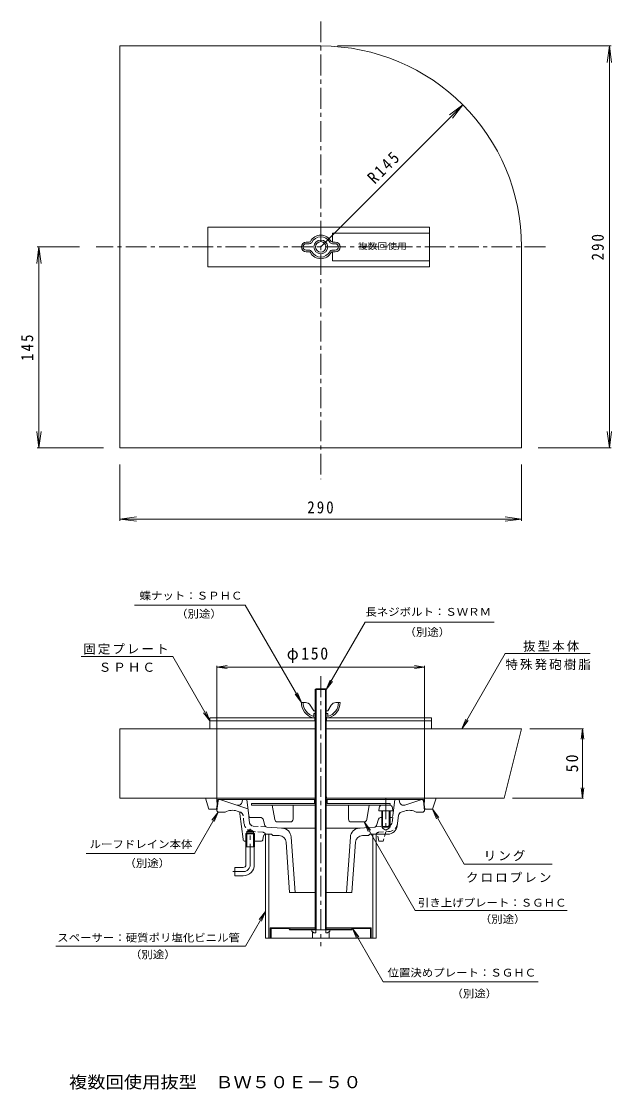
# Model space of a CAD drawing. Units: millimetres, scale not verified. Extents: x -216 to 210, y -405 to 366.
import ezdxf
from ezdxf.enums import TextEntityAlignment as Align

# ---------------------------------------------------------------- set-up
doc = ezdxf.new("R2010")
doc.units = ezdxf.units.MM
doc.header["$LTSCALE"] = 3
doc.linetypes.add('CHAIN1', pattern=[8, 5, -1, 1, -1])
doc.linetypes.add('DASHED1', pattern=[1.8, 1.2, -0.6])
for name, color, linetype, lineweight in [('0-0_通り芯', 3, 'Continuous', 9), ('0-1_躯体', 4, 'Continuous', 9), ('0-3_建具', 6, 'Continuous', 9), ('0-4_その他', 6, 'Continuous', 9), ('0-5_寸法', 7, 'Continuous', 9), ('0-8_041', 4, 'Continuous', 9), ('0-9_051', 3, 'Continuous', 9), ('0-B_062', 2, 'Continuous', 9), ('0-C_084', 2, 'Continuous', 9), ('0-D_087', 2, 'Continuous', 9), ('0-F_092', 7, 'Continuous', 9)]:
    doc.layers.add(name, color=color, linetype=linetype, lineweight=lineweight)
doc.layers.add('F-4_F-4ﾚｲﾔ', color=2, linetype='Continuous')
doc.styles.add('ＭＳ ゴシック', font='')
doc.styles.get('ＭＳ ゴシック').set_extended_font_data('MS Gothic')

msp = doc.modelspace()

# ---------------------------------------------------------------- linework, layer by layer
at = {"layer": '0-0_通り芯', "linetype": 'CHAIN1'}
for p, q in [((-0.103, -106.208), (-0.103, -301.066)), ((-51.102, -242.217), (-51.102, -216.217)), ((-56.103, -247.217), (-63.525, -247.217))]:
    msp.add_line(p, q, dxfattribs=at)
at = {"layer": '0-0_通り芯'}
for p, q in [((-74.212, -196.093), (-75.102, -203.217)), ((-73.22, -195.217), (-4.103, -195.217)), ((-52.792, -201.816), (-73.103, -195.217)), ((-56.945, -196.94), (-56.602, -195.217)), ((-52.168, -206.899), (-53.602, -195.217)), ((3.897, -195.217), (73.015, -195.217)), ((51.963, -206.899), (53.398, -195.217)), ((56.74, -196.94), (56.398, -195.217)), ((60.609, -199.209), (72.897, -195.217)), ((74.007, -196.093), (74.898, -203.217)), ((-74.102, -204.217), (-75.102, -203.217)), ((-74.102, -204.217), (-69.102, -204.217)), ((-59.82, -203.738), (-60.583, -203.49)), ((-56.259, -223.893), (-58.452, -205.405)), ((55.113, -214.07), (56.014, -206.73)), ((58.065, -204.242), (60.378, -203.491)), ((73.898, -204.217), (68.897, -204.217)), ((73.898, -204.217), (74.898, -203.217)), ((-43.221, -208.217), (-50.679, -208.217)), ((-41.784, -209.289), (-40.399, -213.947)), ((-39.066, -215.016), (-27.949, -215.793)), ((-4.103, -215.776), (-28.438, -215.776)), ((28.233, -215.776), (3.897, -215.776)), ((27.744, -215.793), (38.861, -215.016)), ((41.579, -209.289), (40.194, -213.947)), ((43.016, -208.217), (44.398, -208.217)), ((43.897, -214.717), (43.897, -215.217)), ((49.897, -215.217), (43.897, -215.217)), ((44.398, -215.217), (44.398, -215.908)), ((49.397, -208.217), (50.474, -208.217)), ((49.397, -215.217), (49.397, -215.908)), ((49.897, -214.717), (49.897, -215.217)), ((-53.463, -219.217), (-54.277, -220.017)), ((-47.927, -220.017), (-54.277, -220.017)), ((-54.277, -229.217), (-54.277, -220.017)), ((-53.463, -218.217), (-51.102, -216.854)), ((-53.463, -229.217), (-53.463, -218.217)), ((-48.742, -218.217), (-53.463, -218.217)), ((-48.742, -219.217), (-53.463, -219.217)), ((-48.742, -218.217), (-51.102, -216.854)), ((-48.742, -229.217), (-48.742, -218.217)), ((-47.927, -220.017), (-48.742, -219.217)), ((-47.927, -229.217), (-47.927, -220.017)), ((-41.344, -221.422), (-41.861, -224.011)), ((-39.873, -220.217), (-35.602, -220.217)), ((-34.602, -221.217), (-35.602, -220.217)), ((-30.187, -221.217), (-34.602, -221.217)), ((-21.455, -222.277), (-18.603, -262.217)), ((21.25, -222.277), (18.398, -262.217)), ((29.982, -221.217), (34.398, -221.217)), ((34.398, -221.217), (35.398, -220.217)), ((48.165, -220.217), (35.398, -220.217)), ((44.398, -215.908), (46.897, -217.351)), ((49.397, -215.908), (46.897, -217.351)), ((-54.77, -225.217), (-53.463, -225.217)), ((-47.927, -229.217), (-54.277, -229.217)), ((-54.102, -242.217), (-54.102, -229.217)), ((-48.742, -225.217), (-43.332, -225.217)), ((-48.102, -242.217), (-48.102, -229.217)), ((-25.199, -225.86), (-22.603, -262.217)), ((24.994, -225.86), (22.398, -262.217)), ((-62.102, -244.217), (-62.102, -250.217)), ((-56.102, -244.217), (-62.102, -244.217)), ((-56.102, -250.217), (-62.102, -250.217)), ((-22.603, -262.217), (-4.103, -262.217)), ((3.897, -262.217), (22.398, -262.217))]:
    msp.add_line(p, q, dxfattribs=at)
at = {"layer": '0-0_通り芯', "linetype": 'DASHED1'}
for p, q in [((-58.27, -204.242), (-59.82, -203.738)), ((-55.548, -212.195), (-56.219, -206.73)), ((-51.578, -211.707), (-52.168, -206.899)), ((51.373, -211.707), (51.963, -206.899)), ((-48.809, -214.334), (-39.066, -215.016)), ((48.604, -214.334), (38.861, -215.016)), ((-41.868, -218.829), (-49.088, -218.324)), ((41.898, -225.217), (40.898, -220.217)), ((41.664, -218.829), (48.883, -218.324)), ((46.897, -218.463), (44.898, -225.217)), ((41.898, -225.217), (44.898, -225.217))]:
    msp.add_line(p, q, dxfattribs=at)
at = {"layer": '0-0_通り芯'}
for centre, radius, start, end in [((-73.22, -196.217), 1, 90, 172.87573), ((-59.887, -196.356), 3, 251.99948, 348.76921), ((59.682, -196.356), 3, 191.23079, 288.00052), ((73.015, -196.217), 1, 7.12427, 90), ((-63.982, -213.952), 11, 72.00023, 117.74338), ((-60.438, -205.64), 2, 6.76268, 71.99925), ((-50.679, -206.717), 1.5, 187.00027, 270), ((50.474, -206.717), 1.5, 270, 352.99973), ((58.992, -207.095), 3, 108.00021, 172.99983), ((63.777, -213.952), 11, 62.25661, 108.00055), ((-43.221, -209.717), 1.5, 16.55908, 90), ((-38.961, -213.519), 1.5, 196.5591, 266.00064), ((-28.438, -222.776), 7, 4.0856, 86.00008), ((28.233, -222.776), 7, 94.00021, 175.9144), ((38.756, -213.519), 1.5, 273.99936, 343.4409), ((43.016, -209.717), 1.5, 90, 163.4409), ((48.165, -213.217), 7, 270, 352.99948), ((-39.873, -221.717), 1.5, 90, 168.68988), ((-30.187, -226.217), 5, 4.08566, 90), ((29.982, -226.217), 5, 90, 175.91434), ((-54.77, -223.717), 1.5, 186.76259, 270), ((-43.332, -223.717), 1.5, 270, 348.6897), ((-56.102, -242.217), 2, 270, 0), ((-56.102, -242.217), 8, 270, 0)]:
    msp.add_arc(centre, radius, start, end, dxfattribs=at)
at = {"layer": '0-0_通り芯', "linetype": 'DASHED1'}
for centre, radius, start, end in [((-59.197, -207.095), 3, 7.00017, 71.99979), ((-48.6, -211.341), 7, 187.00017, 265.99974), ((-48.6, -211.341), 3, 187.00017, 265.99974), ((48.395, -211.341), 3, 274.00026, 352.99983), ((48.395, -211.341), 7, 274.00026, 352.99983), ((-42.008, -220.824), 2, 17.68864, 86.00017), ((41.803, -220.824), 2, 93.99983, 162.31136)]:
    msp.add_arc(centre, radius, start, end, dxfattribs=at)
at = {"layer": '0-0_通り芯', "linetype": 'CHAIN1'}
msp.add_arc((-56.103, -242.217), 5, 270, 0, dxfattribs=at)
at = {"layer": '0-1_躯体', "linetype": 'CHAIN1'}
for p, q in [((-0.103, 366.295), (-0.103, 35.878)), ((162.1, 203.54), (-162.306, 203.54))]:
    msp.add_line(p, q, dxfattribs=at)
at = {"layer": '0-1_躯体'}
for p, q in [((-145.103, 58.54), (-145.103, 348.54)), ((-0.103, 348.54), (-145.103, 348.54)), ((144.897, 203.54), (144.897, 58.54)), ((144.897, 58.54), (-145.103, 58.54)), ((-145.103, -144.217), (-145.103, -194.217)), ((-4.103, -144.217), (-145.103, -144.217)), ((144.897, -144.217), (3.897, -144.217)), ((144.897, -144.217), (132.397, -194.217)), ((-4.103, -194.217), (-145.103, -194.217)), ((132.397, -194.217), (3.897, -194.217))]:
    msp.add_line(p, q, dxfattribs=at)
msp.add_arc((-0.103, 203.54), 145, 0, 90, dxfattribs=at)
at = {"layer": '0-3_建具'}
for p, q in [((-83.352, -194.217), (-80.853, -202.217)), ((-4.103, -194.217), (-83.352, -194.217)), ((-75.353, -202.217), (-74.352, -195.217)), ((-4.103, -195.217), (-74.352, -195.217)), ((-4.202, -193.217), (-4.202, -194.217)), ((83.148, -194.217), (3.897, -194.217)), ((74.147, -195.217), (3.897, -195.217)), ((3.998, -193.217), (3.998, -194.217)), ((83.148, -194.217), (80.648, -202.217)), ((-80.853, -202.217), (-75.353, -202.217))]:
    msp.add_line(p, q, dxfattribs=at)
at = {"layer": '0-3_建具', "color": 4}
for p, q in [((-40.102, -220.217), (-40.102, -295.217)), ((-37.602, -220.217), (-37.602, -295.217)), ((37.398, -220.217), (37.398, -295.217)), ((39.897, -220.217), (39.897, -295.217)), ((-40.102, -295.217), (39.897, -295.217))]:
    msp.add_line(p, q, dxfattribs=at)
at = {"layer": '0-3_建具'}
msp.add_lwpolyline([(80.648, -202.217), (75.148, -202.217), (74.147, -195.217)], dxfattribs=at)
at = {"layer": '0-4_その他'}
for p, q in [((78.409, 217.84), (-81.59, 217.84)), ((-81.59, 189.24), (-81.59, 217.84)), ((78.409, 189.24), (78.409, 217.84)), ((78.409, 189.24), (-81.59, 189.24)), ((-80.103, -144.216), (-80.103, -136.216)), ((-80.103, -136.216), (-4.103, -136.216)), ((-80.103, -138.516), (-4.103, -138.516)), ((-4.353, -138.516), (-4.353, -136.216)), ((3.897, -136.216), (79.897, -136.216)), ((3.897, -138.516), (79.897, -138.516)), ((4.147, -138.516), (4.147, -136.216)), ((79.897, -144.216), (79.897, -136.216)), ((-80.103, -144.216), (-4.103, -144.216)), ((3.897, -144.216), (79.897, -144.216))]:
    msp.add_line(p, q, dxfattribs=at)
at = {"layer": '0-4_その他', "color": 7}
for p, q in [((-75.102, -99.558), (-67.667, -98.579)), ((-75.102, -98.658), (-75.102, -197.217)), ((-75.102, -99.558), (74.898, -99.558)), ((-75.102, -99.558), (-67.667, -100.537)), ((74.898, -99.558), (67.462, -98.579)), ((74.898, -99.558), (67.462, -100.537)), ((74.898, -98.658), (74.898, -197.217)), ((189.724, -144.217), (150.897, -144.217)), ((188.824, -144.217), (187.845, -151.652)), ((188.824, -194.217), (188.824, -144.217)), ((188.824, -144.217), (189.803, -151.652)), ((188.824, -194.217), (187.845, -186.781)), ((188.824, -194.217), (189.803, -186.781)), ((189.724, -194.217), (138.397, -194.217))]:
    msp.add_line(p, q, dxfattribs=at)
at = {"layer": '0-5_寸法'}
for p, q in [((-54.633, -55.016), (-134.707, -55.016)), ((-14.103, -125.216), (-54.633, -55.016)), ((-107.033, -91.872), (-173.187, -91.872)), ((-80.103, -138.516), (-107.033, -91.872)), ((101.709, -144.217), (133.122, -89.808)), ((133.122, -89.808), (194.442, -89.808)), ((3.897, -115.893), (6.767, -108.964)), ((3.897, -115.893), (8.463, -109.943)), ((-14.103, -125.216), (-18.668, -119.266)), ((-14.103, -125.216), (-16.973, -118.287)), ((-80.103, -138.516), (-84.668, -132.566)), ((-80.103, -138.516), (-82.973, -131.587)), ((101.709, -144.217), (104.579, -137.287)), ((101.709, -144.217), (106.275, -138.266)), ((-74.102, -204.217), (-91.397, -234.172)), ((-74.102, -204.217), (-78.668, -210.167)), ((-74.102, -204.217), (-76.972, -211.146)), ((80.648, -202.217), (83.518, -209.146)), ((80.648, -202.217), (85.213, -208.167)), ((31.203, -211.317), (34.073, -218.246)), ((31.203, -211.317), (35.769, -217.267)), ((31.203, -211.317), (68.112, -275.245)), ((-91.397, -234.172), (-169.629, -234.172)), ((-40.102, -275.906), (-54.536, -300.906)), ((-40.102, -275.906), (-44.668, -281.856)), ((-40.102, -275.906), (-42.973, -282.835)), ((68.112, -275.245), (177.874, -275.245)), ((22.917, -288.317), (27.483, -294.267)), ((22.917, -288.317), (25.787, -295.246)), ((22.917, -288.317), (45.048, -326.649)), ((-54.536, -300.906), (-191.488, -300.906)), ((156.86, -326.649), (45.048, -326.649))]:
    msp.add_line(p, q, dxfattribs=at)
for points in [[(3.897, -115.893), (32.008, -67.203), (125.074, -67.203)], [(80.648, -202.217), (103.554, -241.893), (167.075, -241.893)]]:
    msp.add_lwpolyline(points, dxfattribs=at)
at = {"layer": '0-8_041', "color": 6}
for p, q in [((-3.426, -115.216), (-3.426, -289.217)), ((3.221, -115.216), (3.221, -289.217)), ((-4.103, -115.893), (-4.103, -289.217)), ((3.897, -115.893), (3.897, -289.217))]:
    msp.add_line(p, q, dxfattribs=at)
at = {"layer": '0-8_041'}
for p, q in [((44.071, -199.317), (49.724, -199.317)), ((42.079, -201.142), (41.898, -203.217)), ((41.898, -203.217), (51.897, -203.217)), ((43.897, -203.217), (43.897, -214.717)), ((44.398, -203.217), (44.398, -215.217)), ((49.397, -203.217), (49.397, -215.217)), ((49.897, -203.217), (49.897, -214.717)), ((51.716, -201.142), (51.897, -203.217)), ((44.398, -215.217), (43.897, -214.717)), ((43.897, -214.717), (49.898, -214.717)), ((44.398, -215.217), (49.397, -215.217)), ((49.898, -214.717), (49.397, -215.217))]:
    msp.add_line(p, q, dxfattribs=at)
at = {"layer": '0-8_041', "linetype": 'CHAIN1'}
msp.add_line((46.897, -194.311), (46.897, -216.941), dxfattribs=at)
at = {"layer": '0-8_041', "color": 6}
msp.add_lwpolyline([(3.897, -115.893), (-4.103, -115.893), (-3.426, -115.216), (3.221, -115.216)], close=True, dxfattribs=at)
at = {"layer": '0-8_041'}
for centre, start, end in [((44.071, -201.317), 90, 174.99998), ((49.724, -201.317), 5.00002, 90)]:
    msp.add_arc(centre, 2, start, end, dxfattribs=at)
at = {"layer": '0-9_051'}
for p, q in [((-36.603, -287.717), (-36.603, -295.217)), ((-4.102, -287.717), (-36.603, -287.717)), ((-36.003, -288.317), (-36.003, -295.217)), ((-36.003, -288.317), (-23.122, -288.317)), ((-22.603, -289.217), (-23.122, -288.317)), ((-22.256, -288.617), (-22.776, -287.717)), ((-22.603, -289.217), (22.398, -289.217)), ((-22.256, -288.617), (-4.102, -288.617)), ((-18.102, -289.217), (-18.102, -288.617)), ((-14.102, -289.217), (-14.102, -288.617)), ((-4.603, -289.217), (-4.603, -288.617)), ((36.397, -287.717), (3.898, -287.717)), ((3.898, -288.617), (22.051, -288.617)), ((4.398, -289.217), (4.398, -288.617)), ((13.897, -289.217), (13.897, -288.617)), ((17.897, -289.217), (17.897, -288.617)), ((22.051, -288.617), (22.571, -287.717)), ((35.798, -288.317), (35.798, -295.217)), ((36.397, -287.717), (36.397, -295.217)), ((-36.603, -295.217), (-36.003, -295.217)), ((36.397, -295.217), (35.798, -295.217))]:
    msp.add_line(p, q, dxfattribs=at)
at = {"layer": '0-9_051', "color": 2}
for p, q in [((-6.602, -290.217), (-6.602, -289.217)), ((-6.602, -289.217), (6.398, -289.217)), ((-5.052, -291.482), (-6.602, -290.217)), ((4.847, -291.482), (6.398, -290.217)), ((5.897, -295.217), (5.897, -290.625)), ((6.398, -290.217), (6.398, -289.217))]:
    msp.add_line(p, q, dxfattribs=at)
for points in [[(5.897, -295.217), (-6.102, -295.217), (-6.102, -290.625)], [(-5.052, -291.482), (-3.708, -291.482), (-3.708, -289.217)], [(4.847, -291.482), (3.503, -291.482), (3.503, -289.217)]]:
    msp.add_lwpolyline(points, dxfattribs=at)
at = {"layer": '0-9_051'}
msp.add_lwpolyline([(22.398, -289.217), (22.917, -288.317), (35.798, -288.317)], dxfattribs=at)
at = {"layer": '0-B_062'}
for p, q in [((-8.576, 207.04), (-10.603, 207.04)), ((-8.576, 205.84), (-10.603, 205.84)), ((-10.603, 201.24), (-8.576, 201.24)), ((8.371, 207.04), (10.397, 207.04)), ((8.371, 205.84), (10.397, 205.84)), ((10.397, 201.24), (8.371, 201.24)), ((-10.603, 200.04), (-8.576, 200.04)), ((10.397, 200.04), (8.371, 200.04)), ((-11.091, -125.216), (-14.103, -125.216)), ((-7.707, -127.084), (-5.103, -131.216)), ((7.501, -127.084), (4.897, -131.216)), ((10.885, -125.216), (13.897, -125.216)), ((-4.103, -136.216), (-5.903, -136.216)), ((-5.103, -131.216), (-4.103, -131.216)), ((-5.103, -133.116), (-5.103, -135.016)), ((-5.103, -133.116), (-3.426, -133.116)), ((3.221, -133.116), (4.897, -133.116)), ((3.897, -131.216), (4.897, -131.216)), ((5.697, -136.216), (3.897, -136.216)), ((4.897, -133.116), (4.897, -135.016))]:
    msp.add_line(p, q, dxfattribs=at)
for radius in [5, 3.8]:
    msp.add_circle((-0.103, 203.54), radius, dxfattribs=at)
for centre, radius, start, end in [((-0.103, 203.54), 8.5, 28.02754, 151.97244), ((-0.103, 203.54), 7.3, 28.02754, 153.56662), ((-10.603, 203.54), 3.5, 90, 270), ((-10.603, 203.54), 2.3, 90, 270), ((-8.576, 208.24), 1.2, 270, 323.96806), ((-8.576, 208.24), 2.4, 270, 323.96806), ((-8.576, 198.84), 2.4, 32.02982, 90), ((8.371, 208.24), 2.4, 212.0298, 270), ((8.371, 198.84), 2.4, 90, 147.97018), ((8.371, 208.24), 1.2, 216.03194, 270), ((10.397, 203.54), 3.5, 270, 90), ((10.397, 203.54), 2.3, 270, 90), ((-8.576, 198.84), 1.2, 36.03194, 90), ((-0.103, 203.54), 8.5, 208.02756, 331.97244), ((-0.103, 203.54), 7.3, 208.02756, 331.97244), ((8.371, 198.84), 1.2, 90, 143.96806), ((-2.578, -125.182), 11.525, 180.17361, 253.23207), ((-2.578, -125.182), 10.325, 180.17361, 255.40904), ((-11.091, -129.216), 4, 32.21649, 90), ((2.372, -125.182), 10.325, 284.59094, 359.82637), ((2.372, -125.182), 11.525, 286.76791, 359.82637), ((10.885, -129.216), 4, 90, 147.78351), ((-5.303, -135.016), 0.2, 308.26572, 0), ((-5.103, -135.016), 1.2, 270, 326.44362), ((4.897, -135.016), 1.2, 213.5567, 270), ((5.097, -135.016), 0.2, 180, 231.73428)]:
    msp.add_arc(centre, radius, start, end, dxfattribs=at)
at = {"layer": '0-C_084'}
for p, q in [((-50.103, -198.117), (-50.103, -199.317)), ((-5.103, -198.117), (-50.103, -198.117)), ((-4.103, -199.317), (-50.103, -199.317)), ((-33.381, -209.646), (-35.103, -199.317)), ((-20.103, -209.317), (-20.103, -199.317)), ((-4.603, -197.617), (-4.603, -195.617)), ((-3.426, -195.617), (-4.603, -195.617)), ((-4.103, -195.617), (-4.103, -198.991)), ((4.397, -195.617), (3.221, -195.617)), ((3.897, -195.617), (3.897, -198.991)), ((49.897, -199.317), (3.897, -199.317)), ((4.397, -197.617), (4.397, -195.617)), ((4.897, -198.117), (49.897, -198.117)), ((19.897, -209.317), (19.897, -199.317)), ((33.176, -209.646), (34.897, -199.317)), ((49.897, -199.317), (49.897, -198.117)), ((-31.408, -211.317), (-22.103, -211.317)), ((31.203, -211.317), (21.897, -211.317))]:
    msp.add_line(p, q, dxfattribs=at)
for centre, radius, start, end in [((-5.103, -197.617), 0.5, 270, 0), ((-5.103, -197.617), 1.7, 270, 350.47098), ((4.897, -197.617), 1.7, 189.53619, 270), ((4.897, -197.617), 0.5, 180, 270), ((-31.408, -209.317), 2, 189.46281, 270), ((-22.103, -209.317), 2, 270, 0), ((21.897, -209.317), 2, 180, 270), ((31.203, -209.317), 2, 270, 350.53719)]:
    msp.add_arc(centre, radius, start, end, dxfattribs=at)
at = {"layer": '0-D_087'}
for p, q in [((8.41, 207.04), (8.41, 213.54)), ((78.409, 213.54), (8.41, 213.54)), ((8.41, 193.54), (8.41, 200.04)), ((78.409, 193.54), (8.41, 193.54))]:
    msp.add_line(p, q, dxfattribs=at)
at = {"layer": '0-F_092'}
for p, q in [((11.897, 348.54), (209.567, 348.54)), ((208.367, 348.54), (206.801, 336.643)), ((208.367, 58.54), (208.367, 348.54)), ((208.367, 348.54), (209.933, 336.643)), ((102.428, 306.071), (92.907, 298.766)), ((-203.622, 203.54), (-205.188, 191.643)), ((-174.306, 203.54), (-204.822, 203.54)), ((-203.622, 58.54), (-203.622, 203.54)), ((-203.622, 203.54), (-202.056, 191.643)), ((-203.622, 58.54), (-205.188, 70.438)), ((-203.622, 58.54), (-202.056, 70.438)), ((208.367, 58.54), (206.801, 70.438)), ((208.367, 58.54), (209.933, 70.438)), ((-157.103, 58.54), (-204.822, 58.54)), ((156.897, 58.54), (209.567, 58.54)), ((-145.103, 46.54), (-145.103, 5.937)), ((144.897, 46.54), (144.897, 5.937)), ((-145.103, 7.137), (-133.205, 8.703)), ((144.897, 7.137), (133, 8.703)), ((-145.103, 7.137), (144.897, 7.137)), ((-145.103, 7.137), (-133.205, 5.571)), ((144.897, 7.137), (133, 5.571))]:
    msp.add_line(p, q, dxfattribs=at)
msp.add_lwpolyline([(-0.103, 203.54), (102.428, 306.071), (95.123, 296.55)], dxfattribs=at)

# ---------------------------------------------------------------- texts
at = {"layer": '0-4_その他', "color": 2, "insert": (-24.686, -96.558), "char_height": 8.798, "attachment_point": 7, "style": 'ＭＳ ゴシック'}
msp.add_mtext('\\T1.21;\\W0.95;φ150', dxfattribs=at)
at = {"layer": '0-4_その他', "color": 2, "insert": (185.824, -175.592), "char_height": 8.798, "attachment_point": 7, "rotation": 90, "style": 'ＭＳ ゴシック'}
msp.add_mtext('\\T1.27;\\W0.95;50', dxfattribs=at)
at = {"layer": '0-5_寸法', "color": 6, "style": 'ＭＳ ゴシック', "width": 1.1}
for s, p in [('蝶ナット：ＳＰＨＣ', (-130.946, -52.532)), ('（別途）', (-104.584, -65.64)), ('長ネジボルト：ＳＷＲＭ', (32.094, -64.238)), ('（別途）', (60.304, -78.807)), ('ルーフドレイン本体', (-167.06, -231.87)), ('（別途）', (-141.889, -245.574)), ('引き上げプレート：ＳＧＨＣ', (70.081, -274.095)), ('（別途）', (114.706, -285.908)), ('スペーサー：硬質ポリ塩化ビニル管', (-190.457, -299.331)), ('（別途）', (-137.88, -311.457)), ('位置決めプレート：ＳＧＨＣ', (48.106, -324.557)), ('（別途）', (94.258, -339.647))]:
    msp.add_text(s, height=5.499, dxfattribs=at).set_placement(p, align=Align.BOTTOM_LEFT)
at = {"layer": '0-5_寸法', "char_height": 6.598, "attachment_point": 7, "style": 'ＭＳ ゴシック'}
for s, insert in [('\\T1.17;固定プレート', (-171.646, -90.576)), ('\\T1.17;抜型本体', (145.928, -88.558)), ('\\T1.17;ＳＰＨＣ', (-160.428, -103.133)), ('\\T1.17;特殊発砲樹脂', (133.228, -101.774)), ('\\T1.17;リング', (117.518, -239.62)), ('\\T1.17;クロロプレン', (104.747, -255.111))]:
    msp.add_mtext(s, dxfattribs=dict(at, insert=insert))
at = {"layer": '0-D_087', "color": 6, "style": 'ＭＳ ゴシック', "width": 1.15}
msp.add_text('複数回使用', height=4.399, dxfattribs=at).set_placement((26.609, 200.54), align=Align.BOTTOM_LEFT)
at = {"layer": '0-F_092', "color": 2, "char_height": 8.798, "attachment_point": 7, "style": 'ＭＳ ゴシック'}
for s, insert, rotation in [('\\T1.28;\\W0.9;R145', (39.053, 248.353), 45), ('\\T1.27;\\W0.9;290', (204.367, 193.79), 90), ('\\T1.27;\\W0.9;145', (-207.622, 121.29), 90)]:
    msp.add_mtext(s, dxfattribs=dict(at, insert=insert, rotation=rotation))
at = {"layer": '0-F_092', "color": 2, "insert": (-9.853, 11.137), "char_height": 8.798, "attachment_point": 7, "style": 'ＭＳ ゴシック'}
msp.add_mtext('\\T1.27;\\W0.9;290', dxfattribs=at)
at = {"layer": 'F-4_F-4ﾚｲﾔ', "style": 'ＭＳ ゴシック', "width": 1.1}
msp.add_text('複数回使用抜型\u3000ＢＷ５０Ｅ－５０', height=8.798, dxfattribs=at).set_placement((-181.917, -406.12), align=Align.BOTTOM_LEFT)

doc.saveas('drawing.dxf')
